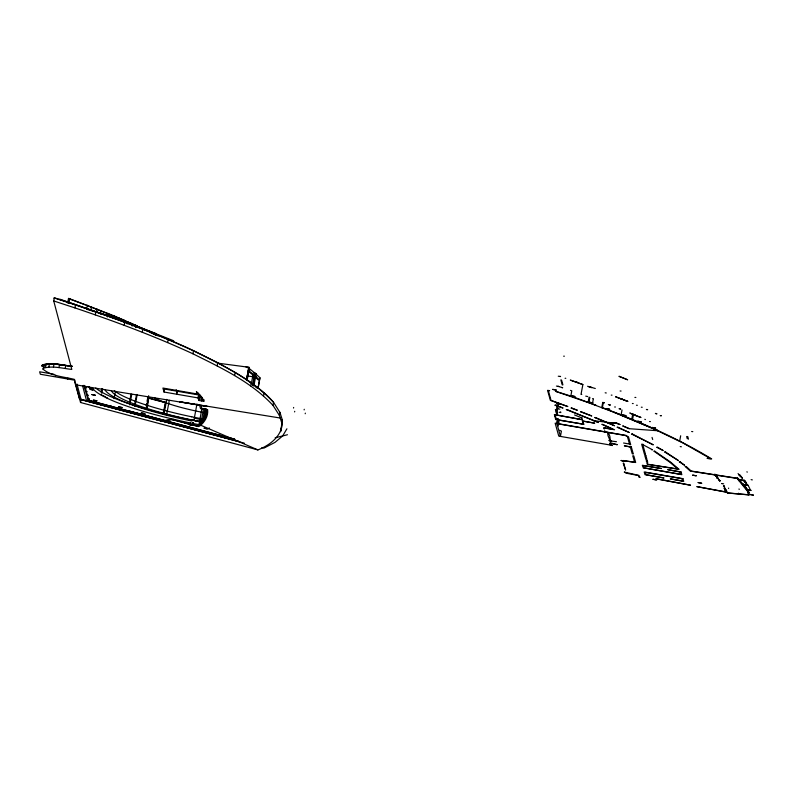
<?xml version="1.0" encoding="UTF-8"?>
<svg xmlns="http://www.w3.org/2000/svg" width="793" height="793" viewBox="0 0 793 793"><rect width="100%" height="100%" fill="white"/><g stroke="black" fill="none" stroke-linecap="round" stroke-linejoin="round"><path stroke-width="1.19" d="M54.172 298.574L54.192 297.742L75.394 304.7L124.65 322.107A626.539 104.488 10.6 0 1 193.403 350.595L217.639 362.659L235.055 372.343A626.539 104.488 10.6 0 1 273.466 402.2L279.979 412.499L279.423 415.473L281.723 422.808L282.278 419.834L279.889 412.271M206.537 412.429L206.487 409.446L201.888 408.643L200.996 405.441L207.211 406.294M206.408 412.984L205.774 416.226M71.261 366.287C62.33 365.295 52.883 362.609 44.041 365.206L43.04 369.211C51.604 376.318 63.965 376.744 74.443 379.391L80.539 402.497L257.923 449.909C270.641 444.932 283.775 434.851 282.189 419.606M282.278 419.834L280.91 430.609M205.437 417.078L205.992 414.105L204.465 419.091L206.616 411.934C207.707 414.481 199.856 427.992 204.753 416.622M280.712 431.66L281.376 427.407M206.616 411.934L206.13 414.927M43.04 369.211L43.486 368.18C52.695 365.514 62.518 368.418 71.806 369.429L53.726 300.944L54.281 297.97C101.524 313.255 148.36 330.047 193.492 350.823C221.852 364.968 251.668 378.836 273.565 402.428L273 405.401L279.423 415.473M43.486 368.18L44.041 365.206M45.459 367.466L46.014 364.493M48.839 367.129L49.394 364.156M53.428 367.179L53.983 364.205M67.653 303.055L68.535 298.337L114.281 315.931L151.741 332.644L143.751 329.234M68.842 303.461L69.725 298.743M55.49 376.279L55.688 375.218M58.979 367.615L59.534 364.641M273 405.401C251.103 381.81 221.297 367.942 192.937 353.797C154.576 336.113 114.945 321.373 74.929 307.902L75.484 304.928M65.165 368.408L65.72 365.434M67.702 379.193L67.901 378.132M86.705 308.745L87.359 305.275L86.506 305.246L111.664 315.188M90.868 310.341L91.522 306.871L90.66 306.841M95.299 314.861L95.854 311.897M96.35 312.462L96.994 308.992L96.131 308.953M80.539 402.497L81.094 399.523L76.98 384.06M100.384 314.048L101.038 310.578L100.156 310.539M107.382 316.922L108.046 313.384M113.835 318.29L114.281 315.931M101.088 392.178L101.722 388.778M101.801 393.368L102.654 388.828M119.059 320.481L119.505 318.122M123.609 322.364L124.035 320.045L120.04 318.687M124.194 325.299L124.749 322.335M127.217 323.921L127.653 321.611M114.083 398.651L115.352 391.861M132.163 326.092L132.6 323.782L127.713 321.988M135.643 327.648L136.079 325.338L131.648 323.713M142.294 332.237L142.849 329.264M129.269 403.568L131.033 394.141M129.784 404.876L131.767 394.27M134.394 405.907L136.515 394.567L137.189 394.527L135.068 405.867M146.209 405.798L146.636 403.528M147.062 401.258L147.488 398.988M146.14 409.138L148.658 395.707M146.348 409.337L148.549 397.551M146.983 409.515L148.797 397.68M167.62 342.546L168.175 339.582M198.805 400.445L198.101 397.927L164.032 392.029L164.587 389.056L198.656 394.954L199.37 397.471L198.805 400.445L203.811 401.308L204.098 399.801M163.14 414.095L165.35 402.309M163.606 413.956L164.488 409.238M164.934 406.878L165.37 404.519M164.052 413.857L166.758 399.385M166.451 415.631L169.315 400.296M176.75 394.23L177.315 391.256M192.937 353.797L193.492 350.823M206.527 412.677L206.497 409.485L207.627 409.684C208.44 416.186 204.634 422.203 199.687 426.079L193.125 424.8L190.052 425.117L190.489 422.828M164.032 392.029L162.912 388.045L196.991 393.943L197.269 392.436M192.6 424.691L192.977 422.709M192.679 424.681L193.046 422.699M193.472 422.619L193.105 424.602L190.052 425.117M193.879 420.449L196.971 403.944M198.101 397.927L198.666 394.954M201.709 400.941L202.265 397.967L196.416 391.891L197.001 393.913M201.918 408.692L198.736 425.712L203.9 420.092L202.75 421.658L203.305 418.684M203.771 418.089L200.302 421.826L199.747 424.8L257.923 449.909M200.758 423.898L203.523 409.129M202.245 419.913L201.62 422.956L203.89 420.082L194.85 418.308M201.273 420.914L202.661 419.457L202.106 422.431L199.747 424.8A116.165 19.369 10.6 0 1 92.216 387.628L75.87 384.803M191.182 419.784L202.443 422.015L205.02 408.435M203.494 418.436L202.839 421.539M203.722 420.34L206.666 411.785L206.061 414.908M203.9 420.092L206.002 408.861M204.832 418.446L205.387 415.473M205.02 418.099L206.686 409.228M217.183 365.86L217.738 362.887M234.599 375.545L235.154 372.571M246.435 380.154L248.863 367.189L246.692 379.569L250.182 382.424M249.081 367.972L246.484 380.025M247.079 380.481L249.379 368.21L248.774 367.744M250.697 385.923L251.252 382.95M251.411 383.386L252.967 375.059L248.655 371.56M252.551 385.319L254.85 373.047L248.764 368.121L249.379 368.21M255.445 373.126L253.145 385.408L253.849 386.022L256.149 373.741L253.383 372.839M254.087 381.463L254.513 379.232M257.983 388.302L259.955 377.755L255.554 373.662L256.149 373.741M258.072 388.471L259.955 377.755M263.524 395.895L264.079 392.922M293.539 408.058L293.648 407.453M294.609 411.914L294.728 411.299M304.135 409.892L304.254 409.287M305.216 413.748L305.335 413.133M556.071 409.634L555.368 409.515L556.389 410.774L557.281 403.171L556.577 403.052M556.646 414.065L556.319 412.925L557.35 414.184L556.646 414.065L558.49 404.202L559.194 404.321M560.443 436.319L561.414 431.124L559.561 430.262M595.236 405.203L596.009 405.233L570.821 396.044L571.793 390.84L570.474 390.384M582.845 384.555L570.296 380.085L582.885 384.555L581.001 394.418L581.765 394.428M658.507 430.837L613.336 412.053L588.109 402.537L589.08 397.333L589.863 397.352L588.892 402.557M592.421 403.885L593.392 398.681L592.619 398.661M595.305 388.501L587.573 386.26M603.433 402.467L604.425 402.844L602.739 402.447L601.758 407.652L602.462 407.671C640.11 421.876 677.262 437.934 711.678 458.919L707.069 458.374L710.587 458.681L682.684 442.831L657.645 430.787M602.353 407.87L603.324 402.675L602.739 402.447M622.019 409.971L621.048 415.175L658.408 430.787L629.107 428.696L622.693 425.9L629.245 428.597M633.22 403.578L632.378 403.498M631.714 419.477L632.685 414.273L630.524 413.401L635.5 415.145L632.685 414.273L633.538 414.313L632.556 419.517M636.462 405.233L637.344 405.282M679.7 440.977L680.672 435.773M738.065 473.57L739.512 475.185L739.562 474.64L738.739 475.007M738.055 478.635L737.916 479.408L738.65 479.527M739.175 489.509L739.026 488.904M738.521 493.989L738.481 493.206M741.584 483.026L741.733 482.253L740.85 482.104M743.061 483.839L742.912 484.602L743.1 483.889L742.159 483.73M743.794 481.202L744.855 480.865L746.044 482.273L745.489 482.184M743.784 485.643C744.845 482.422 751.278 487.427 742.952 484.701M743.933 485.812L744.072 485.048L743.1 484.89M745.955 482.759L744.914 481.985M748.334 494.842L747.393 490.213M748.433 493.94L748.305 494.743L727.706 492.939M206.547 412.281L206.378 413.074L199.459 411.745A57.869 9.655 10.6 0 1 173.746 405.362L168.304 403.627A57.869 9.655 10.6 0 1 155.686 398.492L154.585 397.868M714.771 474.938L690.336 471.111L685.073 466.423L686.262 466.571L691.218 471.052L737.599 478.288L748.453 491.184L749.514 494.951L727.736 493.038L726.428 492.215L696.809 486.605L726.14 491.967L723.86 485.712L726.14 491.967M206.616 412.291L203.375 418.595M205.556 415.126L204.277 417.366M72.341 366.346C62.558 365.236 52.269 362.173 42.505 364.8L41.9 365.92L42.406 366.485M41.9 365.92L42.505 364.8M286.907 428.805L282.655 435.952L274.973 442.395L263.92 448.104L261.888 447.559M203.038 419.051L204.455 417.118M202.661 419.457L202.175 419.983L203.751 418.08M209.372 427.933L207.597 429.102L203.94 428.131L206.775 428.696M128.416 410.794L145.922 415.383M164.736 420.439L145.912 415.393M717.824 478.02L716.773 477.763L717.824 478.02L715.266 475.017L737.827 478.566M93.356 401.387L94.05 401.536L93.356 401.417M275.151 437.776L287.462 434.742M574.568 414.977L582.201 418.05M172.388 419.527L173.836 419.477L172.834 419.646M83.84 385.339L88.281 400.287L165.053 420.805L172.061 419.646L198.676 426.535L184.967 423.085M625.657 435.545L628.472 436.765L630.703 444.734L629.642 444.556L627.422 436.616L625.657 435.545L556.894 423.65L557.866 418.446L558.986 422.421L557.281 422.124L558.331 425.861M111.278 406.175L111.03 406.155M162.506 419.844L163.17 419.993M605.168 392.803L606.268 392.981M563.654 356.186L564.368 356.186M559.858 376.497L560.562 376.497L558.262 376.219M558.014 386.36L562.693 387.718L562.158 387.787M565.072 378.291L565.805 378.291M737.292 477.693L739.671 480.092M737.748 478.457L737.153 478.457L747.254 490.976M589.546 386.706L588.773 386.697L591.707 387.49M576.828 382.117L576.085 382.107L577.81 382.474M585.73 396.123L587.702 396.569M611.254 395.122L612.018 395.152M615.527 396.748L627.957 401.456L615.636 396.797M608.33 404.579L610.174 405.015L609.401 404.985M614.654 406.987L615.427 407.007M145.833 415.413L145.208 415.254M621.722 398.938L620.879 398.899L622.634 399.305M623.873 400.108L624.715 400.148M626.163 401.04L627.015 401.08M619.036 408.762L620.78 409.168L619.878 408.811M629.602 413.024L630.445 413.064M621.89 415.215L613.336 412.053M119.019 318.251L118.831 318.241M641.329 407.205L642.201 407.255M639.465 417.168L640.338 417.217L635.391 415.423L641.041 417.514M646.384 409.475L647.266 409.525M643.569 424.542L644.441 424.592M646.781 409.644L647.673 409.703M649.526 421.549L650.419 421.608M620.106 390.989L621.068 391.048M634.886 397.402L635.867 397.481M752.329 479.884L751.11 479.646M728.539 488.478L728.658 488.091M750.347 490.49L749.137 490.282L750.337 490.451M87.141 391.544L86.952 391.514M643.143 444.338L641.646 444.189L644.481 454.31L645.542 454.488L642.776 444.605L652.51 449.8L651.459 449.681M54.628 363.967L61.596 364.701M92.097 389.74L89.688 388.947L93.118 389.878L92.038 389.085A122.875 20.489 10.6 0 1 89.074 386.766L88.043 386.627M556.418 386.082L558.718 386.36M90.62 389.571L93.118 389.878M660.192 415.601L661.332 415.78L660.718 415.661M554.713 415.859L555.407 415.938M577.274 418.625L578.969 418.833M592.966 420.548L606.318 422.183M608.727 422.481L617.727 423.581M217.143 363.075L248.992 367.288M691.605 431.501L692.795 431.65M252.967 375.059L254.434 375.258L248.348 370.341M247.703 375.991L256.089 377.2M88.073 395.192L88.439 395.32M745.38 487.725L746.342 487.735M746.282 488.835L747.373 488.964M72.272 366.227L53.894 363.977A27.487 4.58 10.6 0 0 43.496 366.009L43.625 366.158M747.383 472.073L746.808 471.875M744.825 482.481L745.846 482.64M744.131 486.168L745.152 486.327M744.23 486.297L745.261 486.456M722.453 483.601L721.719 483.552L723.652 483.809M280.226 418.02L179.575 401.754L205.843 406.234M611.542 440.849L608.855 440.422L610.749 441.681L610.541 440.948L616.468 441.701M92.216 387.628L199.588 405.213L200.55 408.663L206.497 409.684M558.103 402.824L558.877 403.181L558.173 403.062M558.173 408.861L559.878 409.148M559.134 412.261L560.829 412.558L560.641 411.884M582.062 418.139L581.556 418.02M556.329 418.724L558.024 419.011M557.092 421.45L558.797 421.747M604.861 431.769L555.15 423.165L558.768 436.12L610.124 445.002C614.535 446.122 611.344 445.567 610.095 443.456M626.361 435.486L605.356 431.848L604.593 430.807L604.92 431.957M680.225 446.588L681.356 446.776M629.503 444.04L623.566 443.009M610.035 444.903L609.579 443.287L610.779 443.495M630.286 446.865L624.349 445.835L630.316 446.955M609.599 443.376L617.311 444.704L610.61 442.881L610.808 443.584M740.196 476.206L741.039 476.395M740.107 476.702L740.9 476.841M742.496 478.129L741.624 477.981M737.956 479.458L738.689 479.587M743.735 480.518L744.855 480.865L743.884 480.707M739.284 481.103L740.117 481.282M745.945 483.869L748.067 485.276M747.175 484.226L746.074 484.027L746.917 485.078M197.526 392.892L198.319 393.576L196.416 391.891L201.412 396.896L203.811 401.308M745.251 487.556L745.787 487.655M745.777 488.577L746.342 488.676M198.656 397.352L202.265 397.967L202.889 399.097M198.389 398.81L201.987 399.434M53.934 374.256L39.65 371.788L40.344 374.256L74.829 380.224M87.944 399.999L88.786 400.148M726.636 492.066L727.736 493.038M191.737 416.811L202.998 419.041M191.956 421.033L189.636 420.568A103.209 17.208 10.6 0 1 104.894 389.7M185.463 423.016L171.575 419.309L161.088 421.043L79.587 399.266L74.582 381.403M88.281 400.287L88.866 400.435L84.682 385.477M164.359 420.508L234.669 439.193M88.826 400.296L164.419 420.498M165.608 420.706L234.728 439.183M81.005 399.295L239.327 441.612L86.536 400.693L82.66 386.032M81.094 399.523L244.274 443.138M87.052 309.399L109.702 315.892L155.904 333.536M59.723 299.139L130.181 323.504L173.617 340.752M53.726 300.944L74.929 307.902M570.821 396.044L555.447 391.286L588.109 402.537M590.973 387.47L591.528 387.678M69.814 299.06L85.396 304.839M609.093 404.599L610.174 405.015M112.675 315.604L118.722 318.132M105.638 397.243L107.58 398.056M123.113 319.985L126.721 321.552M644.788 419.279L645.472 419.586M135.117 325.269L142.829 328.808M158.303 335.945L150.729 332.564L156.181 335.29M245.969 366.901L246.742 367.476M247.426 367.09L248.189 367.665M248.209 368.636L249.934 370.044M251.787 383.743L254.335 385.824M255.475 386.766L257.011 388.025M197.13 392.634L198.676 394.032M255.138 375.872L259.539 379.966L258.072 379.758L254.553 376.487M198.845 394.101L200.669 396.103M199.231 394.428L202.453 398.344L201.472 396.946M200.094 395.33L200.579 395.866M744.716 480.687L743.824 479.706M739.562 474.64L742.466 478.09M111.228 390.741L113.072 393.011A96.726 16.128 10.6 0 0 202.443 422.015M201.65 397.194L202.235 398.017M748.096 485.306L749.861 488.766M652.044 437.409L652.698 439.52M687.719 436.467L688.483 439.183M686.649 436.477L687.293 438.787M654.83 429.409L653.551 428.438L653.828 429.439M608.181 432.522C610.61 437.756 609.48 434.842 610.402 440.462M607.686 432.433C607.983 437.31 607.894 434.633 609.906 440.383M561.573 380.105L562.911 384.853M560.839 379.887L562.257 384.922M556.845 423.462L560.473 436.418M198.389 396.421L199.093 398.938M176.205 389.74L177.037 392.723M105.419 396.639A123.807 20.648 10.6 0 1 104.418 396.193M103.447 395.757A123.807 20.648 10.6 0 1 102.495 395.32M101.563 394.884A123.807 20.648 10.6 0 1 100.661 394.448M91.254 389.155A123.807 20.648 10.6 0 1 87.983 386.617M191.747 416.811A96.736 16.138 10.6 0 1 114.301 390.632M200.302 421.826A116.165 19.369 10.6 0 1 95.745 388.045M749.881 494.455L753.35 495.11L749.881 494.455M690.505 485.207L656.386 478.922L656.683 480.013L652.798 479.269L656.158 479.815L655.831 478.625L690.505 485.207M622.406 414.947L625.915 415.621L622.406 414.947M91.869 394.577L95.368 395.261L91.869 394.577M93.435 400.148L96.924 400.832L93.435 400.148M118.524 406.849L122.023 407.533L118.524 406.849M141.352 412.955L144.851 413.639L141.352 412.955M552.731 389.393L556.23 390.077L552.731 389.393M606.348 408.623L609.698 409.277L606.348 408.623M621.117 460.475L623.159 461.328L624.497 461.139L622.931 460.515L635.679 462.507L633.845 455.965L632.784 455.777L634.569 462.141L621.117 460.475M624.359 472.073L626.004 473.163L638.504 475.532L638.94 477.099L640.159 477.287L639.406 477.069L638.94 475.423L624.359 472.073M652.143 427.457L655.642 428.141L652.143 427.457M692.715 475.136L696.204 475.82L692.715 475.136M698.157 482.56L701.656 483.244L698.157 482.56M719.261 480.608L720.381 480.826L719.32 480.588M723.464 486.307L724.584 486.525L723.513 486.297M724.178 488.448L725.298 488.666L724.227 488.438M725.06 490.51L726.18 490.728L725.109 490.49M747.452 489.648L750.951 490.342L747.452 489.648M739.284 479.537L742.793 480.231L739.284 479.537M637.75 421.222L641.24 421.916L637.75 421.222M571.416 395.796L574.895 396.51L571.416 395.796M589.318 402.21L592.738 402.913L589.318 402.21M583.777 424.265L555.764 419.606L554.357 414.57L582.508 419.755L555.08 414.779L556.418 419.537L583.281 424.186L582.379 420.954L594.74 423.184L582.895 421.133L583.777 424.265M166.173 402.507L165.717 402.656A70.071 11.687 10.6 0 1 147.696 397.858L148.271 397.789A80.846 13.481 10.6 0 0 166.173 402.507M85.654 387.599L86.318 387.737L85.654 387.599M88.836 398.948L89.5 399.097L88.885 398.948M555.685 405.233L554.832 405.203L563.04 408.028L555.685 405.233M567.699 406.512L550.382 400.386L547.566 390.344L549.628 390.681L548.29 390.523L551.046 400.346L567.699 406.512M571.862 408.108L570.99 408.078L577.354 410.229L571.862 408.108M567.134 409.614L566.271 409.584L598.527 422.53L567.134 409.614M581.378 411.815L580.496 411.775L591.776 415.998L581.378 411.815M595.593 417.574L594.691 417.524L614.575 425.732L595.593 417.574M619.928 424.533L616.359 423.135L606.932 422.451L616.508 423.046L619.928 424.533M656.267 413.53L655.385 413.47L656.961 413.837L656.267 413.53M618.015 427.288L617.063 427.219L629.305 432.542L618.015 427.288M632.477 434.068L631.486 433.989L653.283 444.843L632.477 434.068M657.734 447.351L656.693 447.242L663.196 450.573L657.734 447.351M665.575 452.02L664.524 451.911L678.382 460.545L665.575 452.02M654.859 451.247L653.838 451.128L669.56 461.992L677.737 468.95L648.297 464.331L647.019 463.36L647.296 464.361L679.095 469.347L670.481 462.002L654.859 451.247M680.285 461.942L679.205 461.804L684.607 465.283L680.285 461.942M556.468 411.042L555.764 410.913L556.26 412.687L556.964 412.806L556.468 411.042M603.086 424.542L601.847 424.324L612.731 429.281L603.671 427.705L603.979 428.835L604.544 428.924L604.286 428.002L614.555 429.776L603.086 424.542M631.258 446.707L630.197 446.518L632.239 453.814L633.3 454.002L631.258 446.707M645.869 455.648L644.808 455.46L645.908 459.405L646.969 459.593L645.869 455.648M647.296 460.743L646.236 460.564L646.691 462.21L647.752 462.388L647.296 460.743M661.352 468.544L642.34 465.263L642.707 466.552L643.837 466.75L643.529 465.66L661.352 468.544M681.078 471.964L667.716 469.644L680.007 471.974L680.652 474.283L643.024 467.711L681.841 474.68L681.078 471.964M623.704 463.29L623.209 463.201L625.608 470.08L623.704 463.29M682.961 478.665L644.213 471.964L644.977 474.69L663.999 477.981L646.117 474.69L645.403 472.36L681.881 478.675L682.535 480.984L670.303 478.873L683.725 481.391L682.961 478.665M749.157 492.413L747.948 492.205L749.167 492.463M619.442 376.477L618.966 376.298L627.669 379.797L619.442 376.477M726.765 491.392L725.139 488.577L726.765 491.392M717.328 477.981L714.899 474.273L719.687 480.796L714.899 474.273L717.328 477.981"/></g></svg>
